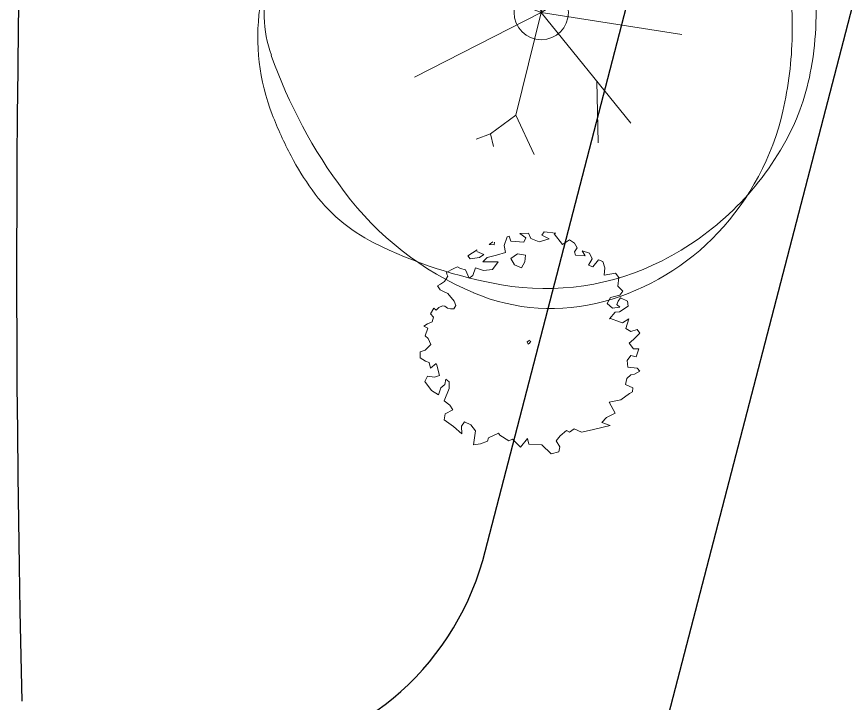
# Model space of a CAD drawing. Extents: x 2080 to 102399, y 2071 to 93424.
# Drawn here: x 82819 to 83092.5, y 79576.7 to 79802.9 of the extents above; entities that cross this region are included whole.
import ezdxf

# ---------------------------------------------------------------- set-up
doc = ezdxf.new("R2010")
doc.units = 0
doc.header["$LTSCALE"] = 20
doc.header["$MEASUREMENT"] = 0
for name, color, linetype, lineweight in [('Mango tree', 96, 'Continuous', 5), ('sappotta', 114, 'Continuous', 5), ('tree', 60, 'Continuous', 0)]:
    doc.layers.add(name, color=color, linetype=linetype, lineweight=lineweight)

# ---------------------------------------------------------------- blocks, each defined once
blk = doc.blocks.new('NEEM')
at = {"layer": 'sappotta', "linetype": 'Continuous'}
for p, q in [((0.0031, 1.1323), (-0.083, 1.1274)), ((-0.083, 1.1274), (-0.0227, 1.0834)), ((0.0298, 1.0769), (0.0031, 1.1323)), ((0.1622, 1.1437), (0.1418, 1.1119)), ((0.1418, 1.1119), (0.2162, 1.072)), ((0.2828, 1.1298), (0.1622, 1.1437)), ((0.2671, 1.1233), (0.2828, 1.1298)), ((0.3509, 1.0158), (0.2671, 1.1233)), ((-0.3588, 1.0435), (-0.3956, 1.0158)), ((-0.3956, 1.0158), (-0.3455, 1.0109)), ((-0.3455, 1.0109), (-0.34, 1.0386)), ((-0.2131, 1.0923), (-0.2421, 1.0068)), ((-0.1911, 1.0989), (-0.2131, 1.0923)), ((-0.177, 1.0484), (-0.1911, 1.0989)), ((-0.0431, 1.0394), (-0.177, 1.0484)), ((-0.0227, 1.0834), (-0.0431, 1.0394)), ((0.1144, 1.0427), (0.0298, 1.0769)), ((0.2162, 1.072), (0.1144, 1.0427)), ((0.4207, 1.063), (0.3509, 1.0158)), ((0.4731, 1.0296), (0.4207, 1.063)), ((0.5006, 0.9816), (0.4731, 1.0296)), ((-0.517, 0.9628), (-0.6142, 0.9009)), ((-0.5209, 0.9449), (-0.5209, 0.9449)), ((-0.4489, 0.9131), (-0.5209, 0.9449)), ((-0.2303, 0.9351), (-0.3196, 0.9058)), ((-0.2421, 1.0068), (-0.2303, 0.9351)), ((0.4716, 0.9417), (0.5006, 0.9816)), ((0.4825, 0.9083), (0.4716, 0.9417)), ((0.5515, 0.9498), (0.5813, 0.9001)), ((0.6267, 0.9278), (0.5515, 0.9498)), ((-0.6142, 0.9009), (-0.5891, 0.87)), ((-0.5891, 0.87), (-0.4935, 0.8838)), ((-0.4935, 0.8838), (-0.4489, 0.9131)), ((-0.4152, 0.8838), (-0.459, 0.839)), ((-0.3196, 0.9058), (-0.4152, 0.8838)), ((-0.1081, 0.9221), (-0.177, 0.8716)), ((-0.177, 0.8716), (-0.1394, 0.8089)), ((-0.0274, 0.9083), (-0.1081, 0.9221)), ((-0.0345, 0.839), (-0.0274, 0.9083)), ((0.5813, 0.9001), (0.4825, 0.9083)), ((0.6157, 0.8064), (0.6541, 0.87)), ((0.6541, 0.87), (0.6267, 0.9278)), ((0.7152, 0.8602), (0.6604, 0.7877)), ((0.7622, 0.8439), (0.7152, 0.8602)), ((-0.7489, 0.7739), (-0.7826, 0.7567)), ((-0.7168, 0.7893), (-0.7489, 0.7739)), ((-0.6886, 0.7722), (-0.7168, 0.7893)), ((-0.6384, 0.7576), (-0.6886, 0.7722)), ((-0.5335, 0.7763), (-0.5617, 0.6989)), ((-0.452, 0.7502), (-0.5335, 0.7763)), ((-0.459, 0.839), (-0.3032, 0.8374)), ((-0.3611, 0.7616), (-0.452, 0.7502)), ((-0.3032, 0.8374), (-0.3611, 0.7616)), ((-0.1394, 0.8089), (-0.0674, 0.7796)), ((-0.0674, 0.7796), (-0.0345, 0.839)), ((0.6604, 0.7877), (0.6157, 0.8064)), ((0.7826, 0.7787), (0.7622, 0.8439)), ((0.7755, 0.7038), (0.7826, 0.7787)), ((-0.8178, 0.6924), (-0.8499, 0.6378)), ((-0.7826, 0.7567), (-0.8304, 0.7291)), ((-0.8304, 0.7291), (-0.8264, 0.7144)), ((-0.8264, 0.7144), (-0.8178, 0.6924)), ((-0.5985, 0.672), (-0.6384, 0.7576)), ((-0.5617, 0.6989), (-0.5985, 0.672)), ((0.8883, 0.7225), (0.7755, 0.7038)), ((0.9236, 0.6785), (0.8883, 0.7225)), ((0.9126, 0.5906), (0.9236, 0.6785)), ((-0.8922, 0.6126), (-0.9228, 0.5938)), ((-0.9228, 0.5938), (-0.8946, 0.5547)), ((-0.8499, 0.6378), (-0.8922, 0.6126)), ((-0.8946, 0.5547), (-0.868, 0.5401)), ((-0.868, 0.5401), (-0.8178, 0.5173)), ((-0.8178, 0.5173), (-0.752, 0.4399)), ((0.9643, 0.5409), (0.9126, 0.5906)), ((0.9338, 0.5002), (0.9643, 0.5409)), ((-0.752, 0.4399), (-0.7348, 0.3943)), ((0.8037, 0.4146), (0.8398, 0.4749)), ((0.8398, 0.4749), (0.9338, 0.5002)), ((0.9165, 0.4374), (0.904, 0.404)), ((0.9424, 0.4708), (0.9165, 0.4374)), ((1.0137, 0.4391), (0.9424, 0.4708)), ((1.0176, 0.3886), (1.0137, 0.4391)), ((-0.9604, 0.3657), (-0.9941, 0.3095)), ((-0.9345, 0.3454), (-0.9604, 0.3657)), ((-0.9079, 0.3723), (-0.9345, 0.3454)), ((-0.8695, 0.3894), (-0.9079, 0.3723)), ((-0.846, 0.3861), (-0.8695, 0.3894)), ((-0.821, 0.3674), (-0.846, 0.3861)), ((-0.7881, 0.3592), (-0.821, 0.3674)), ((-0.7567, 0.3609), (-0.7881, 0.3592)), ((-0.7348, 0.3943), (-0.7567, 0.3609)), ((0.8601, 0.3666), (0.8037, 0.4146)), ((0.933, 0.378), (0.8601, 0.3666)), ((0.904, 0.404), (0.933, 0.378)), ((0.9298, 0.3315), (1.0176, 0.3886)), ((-0.9941, 0.3095), (-0.9612, 0.2745)), ((-0.9612, 0.2745), (-0.9776, 0.2289)), ((0.8288, 0.259), (0.8875, 0.3258)), ((0.8382, 0.2623), (0.8288, 0.259)), ((0.9306, 0.2281), (0.8382, 0.2623)), ((0.8875, 0.3258), (0.9298, 0.3315)), ((1.0254, 0.259), (0.962, 0.2175)), ((0.9964, 0.1597), (1.0254, 0.259)), ((-1.0231, 0.2077), (-1.0622, 0.1825)), ((-1.0622, 0.1825), (-1.0199, 0.1621)), ((-0.9776, 0.2289), (-1.0231, 0.2077)), ((0.962, 0.2175), (0.9306, 0.2281)), ((-1.0199, 0.1621), (-1.0489, 0.0839)), ((1.0458, 0.1287), (0.9964, 0.1597)), ((1.1092, 0.1491), (1.0458, 0.1287)), ((1.074, 0.0489), (1.1374, 0.114)), ((1.1374, 0.114), (1.1092, 0.1491)), ((-1.0489, 0.0839), (-1.0168, 0.0595)), ((-1.0168, 0.0595), (-0.991, -0.0024)), ((0.0196, 0.0407), (-0.0094, 0.0244)), ((-0.0094, 0.0244), (0, 0)), ((0, 0), (0.0141, 0.0114)), ((0.0141, 0.0114), (0.0274, 0.031)), ((1.0286, 0.0106), (1.074, 0.0489)), ((1.074, -0.0472), (1.0286, 0.0106)), ((-1.0975, -0.0774), (-1.0983, -0.1401)), ((-1.0481, -0.0619), (-1.0975, -0.0774)), ((-0.991, -0.0024), (-1.0481, -0.0619)), ((1.1288, -0.0472), (1.074, -0.0472)), ((1.0998, -0.1287), (1.1288, -0.0472)), ((-1.0983, -0.1401), (-1.0442, -0.1727)), ((1.0074, -0.1662), (1.0458, -0.114)), ((1.016, -0.2338), (1.0074, -0.1662)), ((1.0458, -0.114), (1.0998, -0.1287)), ((-1.0442, -0.1727), (-1.0066, -0.1849)), ((-1.0066, -0.1849), (-0.9917, -0.2436)), ((-0.9917, -0.2436), (-0.9369, -0.1979)), ((-0.9369, -0.1979), (-0.9298, -0.2134)), ((-0.9298, -0.2134), (-0.9024, -0.3177)), ((1.11, -0.2427), (1.016, -0.2338)), ((1.1367, -0.2729), (1.11, -0.2427)), ((-1.0246, -0.325), (-1.0521, -0.378)), ((-0.9526, -0.3364), (-1.0246, -0.325)), ((-0.9024, -0.3177), (-0.9526, -0.3364)), ((1.0043, -0.3495), (1.045, -0.3112)), ((1.045, -0.3112), (1.0834, -0.3063)), ((1.0834, -0.3063), (1.1367, -0.2729)), ((-1.0521, -0.378), (-0.9816, -0.4708)), ((-0.8883, -0.4456), (-0.8484, -0.4114)), ((-0.8484, -0.4114), (-0.8374, -0.3552)), ((-0.8374, -0.3552), (-0.8029, -0.3828)), ((-0.8029, -0.3828), (-0.8029, -0.4521)), ((0.9917, -0.4105), (1.0043, -0.3495)), ((1.0662, -0.4431), (0.9917, -0.4105)), ((-0.9816, -0.4708), (-0.9103, -0.5156)), ((-0.9103, -0.5156), (-0.8883, -0.4456)), ((-0.8029, -0.4521), (-0.8531, -0.5759)), ((0.9432, -0.5653), (1.0317, -0.5026)), ((1.0317, -0.5026), (1.0615, -0.4839)), ((1.0615, -0.4839), (1.0662, -0.4431)), ((-0.8531, -0.5759), (-0.7967, -0.6191)), ((0.8264, -0.5914), (0.9432, -0.5653)), ((0.8868, -0.7038), (0.8264, -0.5914)), ((-0.7661, -0.668), (-0.8445, -0.7103)), ((-0.7967, -0.6191), (-0.7661, -0.668)), ((-0.8445, -0.7103), (-0.8523, -0.7698)), ((0.7512, -0.7967), (0.7975, -0.747)), ((0.7975, -0.747), (0.8868, -0.7038)), ((-0.8523, -0.7698), (-0.7575, -0.8382)), ((-0.7575, -0.8382), (-0.6753, -0.9123)), ((-0.676, -0.8358), (-0.6486, -0.791)), ((-0.6753, -0.9123), (-0.676, -0.8358)), ((-0.6486, -0.791), (-0.582, -0.8203)), ((-0.582, -0.8203), (-0.5343, -0.8806)), ((0.68, -0.8667), (0.8343, -0.8276)), ((0.8343, -0.8276), (0.7512, -0.7967)), ((-0.5343, -0.8806), (-0.5538, -1.0247)), ((-0.4011, -0.9547), (-0.3016, -0.9074)), ((-0.3016, -0.9074), (-0.2859, -0.9262)), ((-0.2859, -0.9262), (-0.1966, -0.9856)), ((0.3267, -0.9319), (0.3909, -0.8789)), ((0.3909, -0.8789), (0.423, -0.8968)), ((0.423, -0.8968), (0.47, -0.8602)), ((0.47, -0.8602), (0.5429, -0.896)), ((0.5429, -0.896), (0.6518, -0.8708)), ((0.6518, -0.8708), (0.68, -0.8667)), ((-0.4857, -1.015), (-0.4128, -0.9881)), ((-0.4128, -0.9881), (-0.4011, -0.9547)), ((-0.1966, -0.9856), (-0.1575, -0.9685)), ((-0.1575, -0.9685), (-0.0783, -1.0492)), ((-0.0783, -1.0492), (-0.0063, -0.9604)), ((-0.0063, -0.9604), (0.0063, -1.0174)), ((0.2867, -0.9824), (0.3267, -0.9319)), ((0.3235, -1.0459), (0.2867, -0.9824)), ((-0.5538, -1.0247), (-0.4857, -1.015)), ((0.0063, -1.0174), (0.1394, -1.0255)), ((0.1394, -1.0255), (0.2358, -1.1152)), ((0.2358, -1.1152), (0.3141, -1.0964)), ((0.3141, -1.0964), (0.3235, -1.0459))]:
    blk.add_line(p, q, dxfattribs=at)
blk = doc.blocks.new('T3')
at = {"color": 3, "linetype": 'Continuous'}
blk.add_circle((0.0075, -0.0006), 0.0467, dxfattribs=at)
for centre, radius, start, end in [((0.1024, -0.0008), 0.4778, 86.5891, 106.3683), ((0.1171, 0.2465), 0.2301, 38.2099, 86.5855), ((0.0278, -0.1235), 0.5914, 95.7743, 119.9478), ((0.1287, -0.0904), 0.5712, 106.3689, 124.4478), ((0.0157, -0.0047), 0.472, 51.5393, 95.7734), ((-0.1006, 0.0992), 0.3344, 119.9475, 152.2845), ((-0.2125, -0.013), 0.6496, 9.9831, 38.21), ((0.7005, -0.9241), 1.5821, 124.4458, 130.3031), ((0.0312, 0.0148), 0.4471, 6.0223, 51.5393), ((-0.029, -0.0639), 0.4542, 130.3005, 141.2454), ((0.263, -0.0918), 0.745, 152.2851, 172.4004), ((-0.1535, 0.036), 0.2946, 141.2444, 154.9906), ((0.2312, -0.1435), 0.7191, 154.9924, 163.7785), ((-0.2858, -0.0259), 0.724, 358.8883, 9.9833), ((-0.2526, -0.0027), 0.2152, 163.7797, 199.3828), ((-0.0951, 0.0014), 0.5742, 350.2301, 6.0232), ((-0.1071, -0.0424), 0.3717, 172.3996, 201.0285), ((-0.198, -0.0276), 0.6362, 347.0493, 358.8877), ((0.3677, 0.2155), 0.8728, 199.3819, 216.8466), ((0.0738, -0.0277), 0.4027, 331.3474, 350.2303), ((-0.0191, -0.0688), 0.4527, 316.7622, 347.0499), ((0.1608, 0.0605), 0.6586, 201.0235, 207.8216), ((-0.0112, 0.0188), 0.4996, 296.8801, 331.348), ((0.0248, -0.0113), 0.5049, 207.8204, 215.5805), ((-0.1491, -0.1357), 0.2911, 215.5851, 243.3801), ((0.1028, 0.0169), 0.5417, 216.8467, 247.0462), ((0.0032, -0.0897), 0.4221, 285.3686, 316.7631), ((0.0747, 0.311), 0.7907, 243.3844, 260.1468), ((0.015, -0.0329), 0.4417, 260.1457, 296.8807), ((0.0246, -0.1677), 0.3412, 247.0472, 285.3699)]:
    blk.add_arc(centre, radius, start, end, dxfattribs=at)
blk = doc.blocks.new('A$C1D8D08D8')
at = {"color": 102}
for p, q in [((-235.34, -439.09), (-250.14, -378.93)), ((-254.54, -392.73), (-259.74, -382.15)), ((-235.34, -439.09), (-217.55, -379.75)), ((-207.02, -386.93), (-205.82, -384.63)), ((-222.36, -395.78), (-207.02, -386.93)), ((-246.12, -395.27), (-254.54, -392.73)), ((-193.69, -413.61), (-187.54, -399.68)), ((-284.67, -419.99), (-289.17, -408.42)), ((-235.34, -439.09), (-193.69, -413.61)), ((-193.19, -412.48), (-177.46, -417.09)), ((-177.46, -417.09), (-177.44, -417.08)), ((-278.66, -422.32), (-293.95, -431.01)), ((-235.34, -439.09), (-284.67, -419.99)), ((-235.34, -439.09), (-290.53, -467.24)), ((-235.34, -439.09), (-246.43, -483.79)), ((-235.34, -439.09), (-174.14, -448.66)), ((-235.34, -439.09), (-196.41, -487.28)), ((-211.17, -469.01), (-210.56, -495.87)), ((-246.43, -483.79), (-257.44, -491.91)), ((-246.43, -483.79), (-238.49, -500.96)), ((-257.44, -491.91), (-263.68, -494.18)), ((-257.44, -491.91), (-256.05, -497.48))]:
    blk.add_line(p, q, dxfattribs=at)
at = {"color": 102, "xscale": 253.5657267839997, "yscale": 253.5657267839997, "zscale": 253.5657267839997}
blk.add_blockref('T3', (-237.24, -438.94), dxfattribs=at)

msp = doc.modelspace()

# ---------------------------------------------------------------- linework, layer by layer
at = {"linetype": 'Continuous', "ltscale": 0.5}
for p, q in [((83007.654, 79472.58), (83244.967, 80388.536)), ((82972.453, 79623.791), (83142.687, 80280.837))]:
    msp.add_line(p, q, dxfattribs=at)
for centre, radius, start, end in [((88635.288, 79719.044), 5816.286, 172.0384343, 181.3950176), ((82884.27, 79648.934), 91.697, 275.47396, 344.08579)]:
    msp.add_arc(centre, radius, start, end, dxfattribs=at)

# ---------------------------------------------------------------- block references
at = {"layer": 'Mango tree', "linetype": 'Continuous', "xscale": 32.34239508131577, "yscale": 32.34239508131577, "zscale": 32.34239508131577}
msp.add_blockref('NEEM', (82987.362, 79695.015), dxfattribs=at)
at = {"layer": 'tree', "linetype": 'Continuous', "ltscale": 0.5, "xscale": 0.7566410380386515, "yscale": 0.7566410380386515, "zscale": 0.7566410380386515}
msp.add_blockref('A$C1D8D08D8', (83169.769, 80136.519), dxfattribs=at)

doc.saveas('drawing.dxf')
